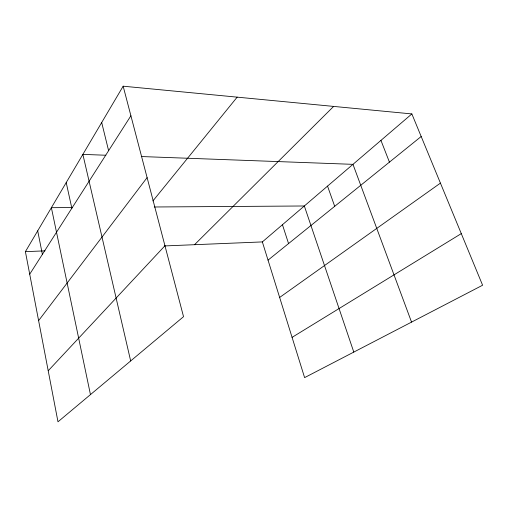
<?xml version="1.0" encoding="UTF-8"?>
<svg xmlns="http://www.w3.org/2000/svg" width="508" height="508" viewBox="0 0 508 508"><rect width="100%" height="100%" fill="white"/><g stroke="black" fill="none" stroke-linecap="round" stroke-linejoin="round"><path stroke-width="0.76" d="M123.158 86.195L183.534 316.675L57.982 421.805L25.4 251.657L123.158 86.195L411.861 113.925L482.6 285.229L304.609 377.622L262.357 241.916L411.861 113.925M29.718 274.193L130.905 115.767M38.608 320.637L147.104 177.609M152.895 200.958L237.166 97.149M48.209 370.77L164.954 245.758M194.539 244.704L333.629 106.413M268.034 260.14L421.183 136.5M279.648 297.447L440.436 183.115M292.075 337.363L461.289 233.617M25.4 251.657L45.009 250.85M164.668 245.929L262.357 241.916M72.568 207.543L51.378 207.689L90.456 394.614M154.267 206.991L304.336 205.981L353.797 352.088M105.854 155.238L82.868 154.388L130.67 360.94M141.472 156.547L352.971 164.344L411.55 322.11M380.943 140.398L389.433 162.128M327.546 186.112L334.696 206.318M282.448 224.72L288.557 243.567M101.695 122.517L108.604 150.679M66.211 182.575L71.844 208.236M37.694 230.842L42.393 254.349"/></g></svg>
